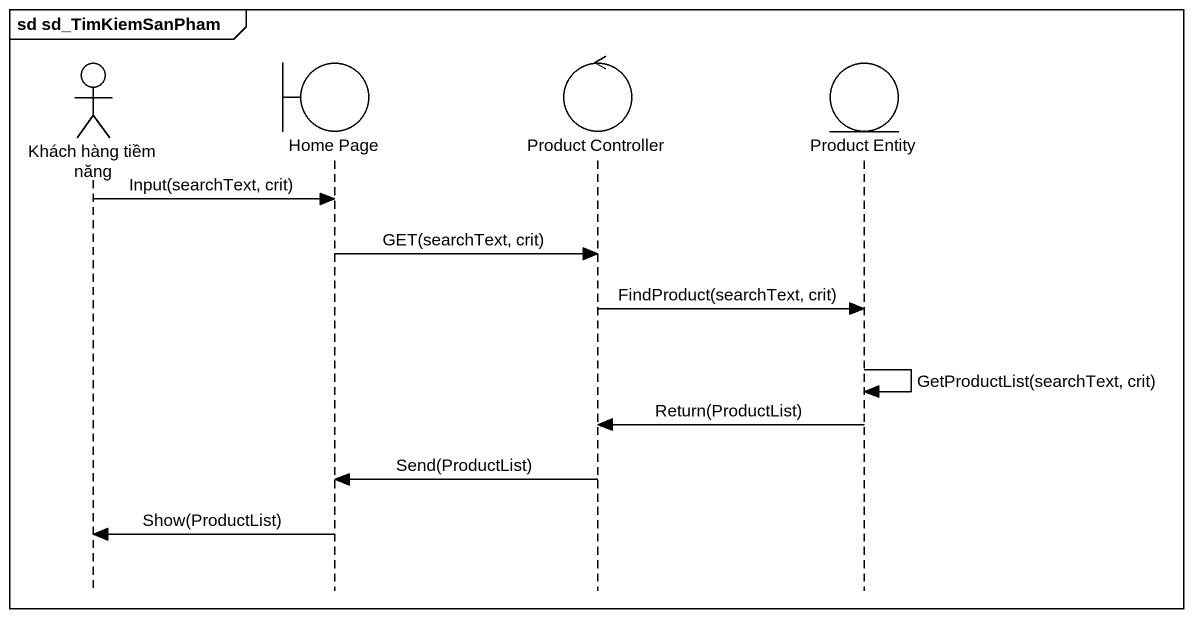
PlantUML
@startuml
mainframe sd sd_TimKiemSanPham
hide footbox
actor "Khách hàng tiềm năng" as Khách_hàng_tiềm_năng
boundary "Home Page" as Home_Page
control "Product Controller" as Product_Controller
entity "Product Entity" as Product_Entity

Khách_hàng_tiềm_năng -> Home_Page : Input(searchText, crit)
Home_Page -> Product_Controller : GET(searchText, crit)
Product_Controller -> Product_Entity : FindProduct(searchText, crit)
Product_Entity -> Product_Entity : GetProductList(searchText, crit)
Product_Entity -> Product_Controller : Return(ProductList)
Product_Controller -> Home_Page : Send(ProductList)
Home_Page -> Khách_hàng_tiềm_năng : Show(ProductList)
@enduml
